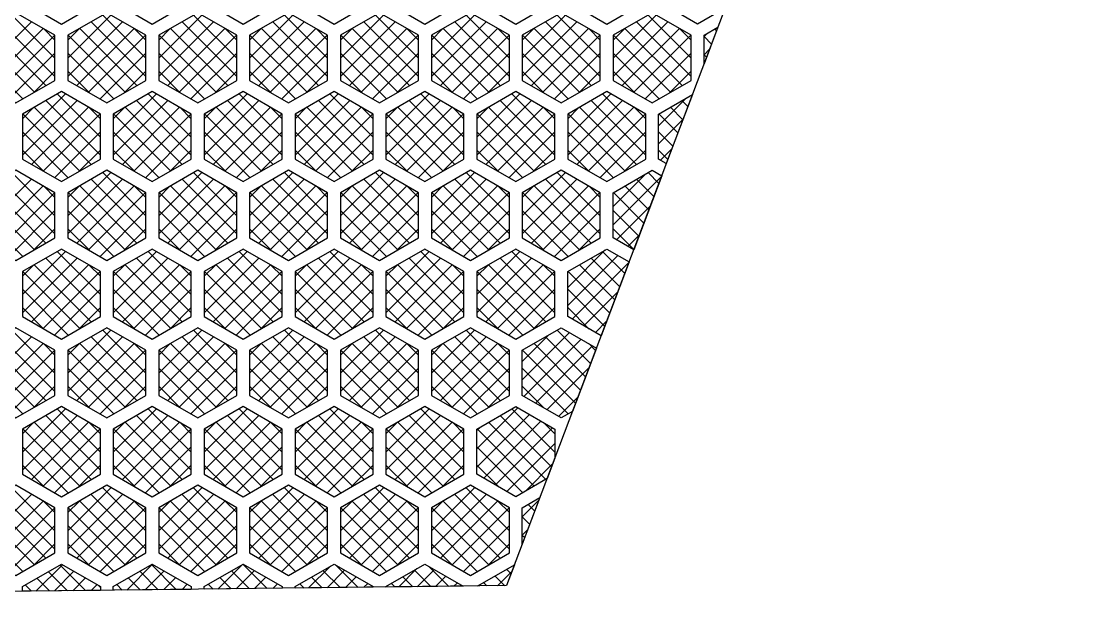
# Model space of a CAD drawing. Header units: millimetres. Extents: x -54 to 79, y -33 to 62.
# Drawn here: x -32.32 to 8.92, y -32.83 to -10.44 of the extents above; entities that cross this region are included whole.
import ezdxf

# ---------------------------------------------------------------- set-up
doc = ezdxf.new("R2010")
doc.units = ezdxf.units.MM
for name, color, linetype in [('fill', 4, 'Continuous'), ('outline', 3, 'Continuous'), ('pattern', 5, 'Continuous')]:
    doc.layers.add(name, color=color, linetype=linetype)

msp = doc.modelspace()

# ---------------------------------------------------------------- linework, layer by layer
at = {"layer": 'fill'}
for points in [[(-32.686, -10.203), (-31.011, -11.878)], [(-30.511, -11.878), (-28.836, -10.203)], [(-29.154, -10.203), (-27.479, -11.878)], [(-26.979, -11.878), (-25.304, -10.203)], [(-25.623, -10.203), (-23.948, -11.878)], [(-23.448, -11.878), (-21.773, -10.203)], [(-22.092, -10.203), (-20.417, -11.878)], [(-19.917, -11.878), (-18.242, -10.203)], [(-18.561, -10.203), (-16.886, -11.878)], [(-16.386, -11.878), (-14.711, -10.203)], [(-15.03, -10.203), (-13.355, -11.878)], [(-12.855, -11.878), (-11.18, -10.203)], [(-11.499, -10.203), (-9.824, -11.878)], [(-9.324, -11.878), (-7.649, -10.203)], [(-7.968, -10.203), (-6.293, -11.878)], [(-34.042, -12.585), (-31.918, -10.462)], [(-33.689, -12.94), (-31.47, -10.721)], [(-33.582, -10.721), (-31.363, -12.94)], [(-33.134, -10.462), (-31.011, -12.585)], [(-30.511, -12.585), (-28.387, -10.462)], [(-30.158, -12.94), (-27.939, -10.721)], [(-30.051, -10.721), (-27.832, -12.94)], [(-29.603, -10.462), (-27.479, -12.585)], [(-26.979, -12.585), (-24.856, -10.462)], [(-26.627, -12.94), (-24.408, -10.721)], [(-26.52, -10.721), (-24.301, -12.94)], [(-26.072, -10.462), (-23.948, -12.585)], [(-23.448, -12.585), (-21.325, -10.462)], [(-23.096, -12.94), (-20.877, -10.721)], [(-22.989, -10.721), (-20.77, -12.94)], [(-22.541, -10.462), (-20.417, -12.585)], [(-19.917, -12.585), (-17.794, -10.462)], [(-19.565, -12.94), (-17.346, -10.721)], [(-19.458, -10.721), (-17.239, -12.94)], [(-19.009, -10.462), (-16.886, -12.585)], [(-16.386, -12.585), (-14.263, -10.462)], [(-16.034, -12.94), (-13.815, -10.721)], [(-15.927, -10.721), (-13.708, -12.94)], [(-15.478, -10.462), (-13.355, -12.585)], [(-12.855, -12.585), (-10.732, -10.462)], [(-12.502, -12.94), (-10.284, -10.721)], [(-12.396, -10.721), (-10.177, -12.94)], [(-11.947, -10.462), (-9.824, -12.585)], [(-9.324, -12.585), (-7.201, -10.462)], [(-8.971, -12.94), (-6.752, -10.721)], [(-8.864, -10.721), (-6.646, -12.94)], [(-8.416, -10.462), (-6.293, -12.585)], [(-34.03, -10.98), (-31.811, -13.199)], [(-33.241, -13.199), (-31.022, -10.98)], [(-31.448, -10.734), (-31.011, -11.171)], [(-30.511, -11.171), (-30.073, -10.734)], [(-30.499, -10.98), (-28.28, -13.199)], [(-29.71, -13.199), (-27.491, -10.98)], [(-27.917, -10.734), (-27.479, -11.171)], [(-26.979, -11.171), (-26.542, -10.734)], [(-26.968, -10.98), (-24.749, -13.199)], [(-26.179, -13.199), (-23.96, -10.98)], [(-24.386, -10.734), (-23.948, -11.171)], [(-23.448, -11.171), (-23.011, -10.734)], [(-23.437, -10.98), (-21.218, -13.199)], [(-22.647, -13.199), (-20.429, -10.98)], [(-20.855, -10.734), (-20.417, -11.171)], [(-19.917, -11.171), (-19.48, -10.734)], [(-19.906, -10.98), (-17.687, -13.199)], [(-19.116, -13.199), (-16.897, -10.98)], [(-17.324, -10.734), (-16.886, -11.171)], [(-16.386, -11.171), (-15.949, -10.734)], [(-16.375, -10.98), (-14.156, -13.199)], [(-15.585, -13.199), (-13.366, -10.98)], [(-13.793, -10.734), (-13.355, -11.171)], [(-12.855, -11.171), (-12.418, -10.734)], [(-12.844, -10.98), (-10.625, -13.199)], [(-12.054, -13.199), (-9.835, -10.98)], [(-10.261, -10.734), (-9.824, -11.171)], [(-9.324, -11.171), (-8.887, -10.734)], [(-9.313, -10.98), (-7.094, -13.199)], [(-8.523, -13.199), (-6.304, -10.98)], [(-6.73, -10.734), (-6.293, -11.171)], [(-5.793, -11.037), (-5.674, -10.918)], [(-5.793, -11.037), (-5.502, -11.328)], [(-5.377, -10.746), (-5.307, -10.815)], [(-5.793, -11.744), (-5.577, -11.528)], [(-34.042, -11.676), (-32.26, -13.458)], [(-32.792, -13.458), (-31.011, -11.676)], [(-30.511, -11.676), (-28.729, -13.458)], [(-29.261, -13.458), (-27.479, -11.676)], [(-26.979, -11.676), (-25.198, -13.458)], [(-25.73, -13.458), (-23.948, -11.676)], [(-23.448, -11.676), (-21.666, -13.458)], [(-22.199, -13.458), (-20.417, -11.676)], [(-19.917, -11.676), (-18.135, -13.458)], [(-18.668, -13.458), (-16.886, -11.676)], [(-16.386, -11.676), (-14.604, -13.458)], [(-15.137, -13.458), (-13.355, -11.676)], [(-12.855, -11.676), (-11.073, -13.458)], [(-11.606, -13.458), (-9.824, -11.676)], [(-9.324, -11.676), (-7.542, -13.458)], [(-8.075, -13.458), (-6.293, -11.676)], [(-5.793, -11.744), (-5.696, -11.841)], [(-31.847, -13.219), (-31.011, -12.383)], [(-30.511, -12.383), (-29.674, -13.219)], [(-28.316, -13.219), (-27.479, -12.383)], [(-26.979, -12.383), (-26.143, -13.219)], [(-24.785, -13.219), (-23.948, -12.383)], [(-23.448, -12.383), (-22.612, -13.219)], [(-21.254, -13.219), (-20.417, -12.383)], [(-19.917, -12.383), (-19.081, -13.219)], [(-17.723, -13.219), (-16.886, -12.383)], [(-16.386, -12.383), (-15.55, -13.219)], [(-14.192, -13.219), (-13.355, -12.383)], [(-12.855, -12.383), (-12.019, -13.219)], [(-10.661, -13.219), (-9.824, -12.383)], [(-9.324, -12.383), (-8.487, -13.219)], [(-7.129, -13.219), (-6.293, -12.383)], [(-32.276, -14.936), (-30.601, -13.261)], [(-32.276, -15.643), (-30.153, -13.52)], [(-31.368, -13.52), (-29.245, -15.643)], [(-30.92, -13.261), (-29.245, -14.936)], [(-28.745, -14.936), (-27.07, -13.261)], [(-28.745, -15.643), (-26.622, -13.52)], [(-27.837, -13.52), (-25.714, -15.643)], [(-27.389, -13.261), (-25.714, -14.936)], [(-25.214, -14.936), (-23.539, -13.261)], [(-25.214, -15.643), (-23.091, -13.52)], [(-24.306, -13.52), (-22.183, -15.643)], [(-23.858, -13.261), (-22.183, -14.936)], [(-21.683, -14.936), (-20.008, -13.261)], [(-21.683, -15.643), (-19.56, -13.52)], [(-20.775, -13.52), (-18.652, -15.643)], [(-20.327, -13.261), (-18.652, -14.936)], [(-18.152, -14.936), (-16.477, -13.261)], [(-18.152, -15.643), (-16.028, -13.52)], [(-17.244, -13.52), (-15.121, -15.643)], [(-16.796, -13.261), (-15.121, -14.936)], [(-14.621, -14.936), (-12.946, -13.261)], [(-14.621, -15.643), (-12.497, -13.52)], [(-13.713, -13.52), (-11.59, -15.643)], [(-13.265, -13.261), (-11.59, -14.936)], [(-11.09, -14.936), (-9.415, -13.261)], [(-11.09, -15.643), (-8.966, -13.52)], [(-10.182, -13.52), (-8.058, -15.643)], [(-9.733, -13.261), (-8.058, -14.936)], [(-7.558, -14.5), (-6.481, -13.422)], [(-6.651, -13.52), (-6.419, -13.752)], [(-32.276, -14.229), (-31.839, -13.792)], [(-31.923, -15.998), (-29.705, -13.779)], [(-31.817, -13.779), (-29.598, -15.998)], [(-29.682, -13.792), (-29.245, -14.229)], [(-28.745, -14.229), (-28.308, -13.792)], [(-28.392, -15.998), (-26.173, -13.779)], [(-28.285, -13.779), (-26.067, -15.998)], [(-26.151, -13.792), (-25.714, -14.229)], [(-25.214, -14.229), (-24.776, -13.792)], [(-24.861, -15.998), (-22.642, -13.779)], [(-24.754, -13.779), (-22.535, -15.998)], [(-22.62, -13.792), (-22.183, -14.229)], [(-21.683, -14.229), (-21.245, -13.792)], [(-21.33, -15.998), (-19.111, -13.779)], [(-21.223, -13.779), (-19.004, -15.998)], [(-19.089, -13.792), (-18.652, -14.229)], [(-18.152, -14.229), (-17.714, -13.792)], [(-17.799, -15.998), (-15.58, -13.779)], [(-17.692, -13.779), (-15.473, -15.998)], [(-15.558, -13.792), (-15.121, -14.229)], [(-14.621, -14.229), (-14.183, -13.792)], [(-14.268, -15.998), (-12.049, -13.779)], [(-14.161, -13.779), (-11.942, -15.998)], [(-12.027, -13.792), (-11.59, -14.229)], [(-11.09, -14.229), (-10.652, -13.792)], [(-10.737, -15.998), (-8.518, -13.779)], [(-10.63, -13.779), (-8.411, -15.998)], [(-8.496, -13.792), (-8.058, -14.229)], [(-7.099, -13.779), (-6.614, -14.264)], [(-32.265, -14.038), (-30.046, -16.257)], [(-31.475, -16.257), (-29.256, -14.038)], [(-28.734, -14.038), (-26.515, -16.257)], [(-27.944, -16.257), (-25.725, -14.038)], [(-25.203, -14.038), (-22.984, -16.257)], [(-24.413, -16.257), (-22.194, -14.038)], [(-21.672, -14.038), (-19.453, -16.257)], [(-20.882, -16.257), (-18.663, -14.038)], [(-18.14, -14.038), (-15.922, -16.257)], [(-17.351, -16.257), (-15.132, -14.038)], [(-14.609, -14.038), (-12.39, -16.257)], [(-13.82, -16.257), (-11.601, -14.038)], [(-11.078, -14.038), (-8.859, -16.257)], [(-10.289, -16.257), (-8.07, -14.038)], [(-7.558, -15.207), (-6.612, -14.261)], [(-7.547, -14.038), (-6.808, -14.777)], [(-32.276, -14.734), (-30.494, -16.516)], [(-31.027, -16.516), (-29.245, -14.734)], [(-28.745, -14.734), (-26.963, -16.516)], [(-27.496, -16.516), (-25.714, -14.734)], [(-25.214, -14.734), (-23.432, -16.516)], [(-23.965, -16.516), (-22.183, -14.734)], [(-21.683, -14.734), (-19.901, -16.516)], [(-20.434, -16.516), (-18.652, -14.734)], [(-18.152, -14.734), (-16.37, -16.516)], [(-16.903, -16.516), (-15.121, -14.734)], [(-14.621, -14.734), (-12.839, -16.516)], [(-13.371, -16.516), (-11.59, -14.734)], [(-11.09, -14.734), (-9.308, -16.516)], [(-9.84, -16.516), (-8.058, -14.734)], [(-7.558, -14.734), (-7.002, -15.29)], [(-32.276, -15.441), (-31.44, -16.277)], [(-30.082, -16.277), (-29.245, -15.441)], [(-28.745, -15.441), (-27.908, -16.277)], [(-26.55, -16.277), (-25.714, -15.441)], [(-25.214, -15.441), (-24.377, -16.277)], [(-23.019, -16.277), (-22.183, -15.441)], [(-21.683, -15.441), (-20.846, -16.277)], [(-19.488, -16.277), (-18.652, -15.441)], [(-18.152, -15.441), (-17.315, -16.277)], [(-15.957, -16.277), (-15.121, -15.441)], [(-14.621, -15.441), (-13.784, -16.277)], [(-12.426, -16.277), (-11.59, -15.441)], [(-11.09, -15.441), (-10.253, -16.277)], [(-8.895, -16.277), (-8.058, -15.441)], [(-7.558, -15.441), (-7.196, -15.803)], [(-7.483, -15.838), (-7.043, -15.399)], [(-32.686, -16.319), (-31.011, -17.994)], [(-30.511, -17.994), (-28.836, -16.319)], [(-29.154, -16.319), (-27.479, -17.994)], [(-26.979, -17.994), (-25.304, -16.319)], [(-25.623, -16.319), (-23.948, -17.994)], [(-23.448, -17.994), (-21.773, -16.319)], [(-22.092, -16.319), (-20.417, -17.994)], [(-19.917, -17.994), (-18.242, -16.319)], [(-18.561, -16.319), (-16.886, -17.994)], [(-16.386, -17.994), (-14.711, -16.319)], [(-15.03, -16.319), (-13.355, -17.994)], [(-12.855, -17.994), (-11.18, -16.319)], [(-11.499, -16.319), (-9.824, -17.994)], [(-9.324, -17.637), (-8.058, -16.372)], [(-9.324, -18.344), (-7.448, -16.469)], [(-7.968, -16.319), (-7.55, -16.737)], [(-34.042, -18.701), (-31.918, -16.578)], [(-33.689, -19.056), (-31.47, -16.837)], [(-33.582, -16.837), (-31.363, -19.056)], [(-33.134, -16.578), (-31.011, -18.701)], [(-31.448, -16.85), (-31.011, -17.287)], [(-30.511, -18.701), (-28.387, -16.578)], [(-30.511, -17.287), (-30.073, -16.85)], [(-30.158, -19.056), (-27.939, -16.837)], [(-30.051, -16.837), (-27.832, -19.056)], [(-29.603, -16.578), (-27.479, -18.701)], [(-27.917, -16.85), (-27.479, -17.287)], [(-26.979, -18.701), (-24.856, -16.578)], [(-26.979, -17.287), (-26.542, -16.85)], [(-26.627, -19.056), (-24.408, -16.837)], [(-26.52, -16.837), (-24.301, -19.056)], [(-26.072, -16.578), (-23.948, -18.701)], [(-24.386, -16.85), (-23.948, -17.287)], [(-23.448, -18.701), (-21.325, -16.578)], [(-23.448, -17.287), (-23.011, -16.85)], [(-23.096, -19.056), (-20.877, -16.837)], [(-22.989, -16.837), (-20.77, -19.056)], [(-22.541, -16.578), (-20.417, -18.701)], [(-20.855, -16.85), (-20.417, -17.287)], [(-19.917, -18.701), (-17.794, -16.578)], [(-19.917, -17.287), (-19.48, -16.85)], [(-19.565, -19.056), (-17.346, -16.837)], [(-19.458, -16.837), (-17.239, -19.056)], [(-19.009, -16.578), (-16.886, -18.701)], [(-17.324, -16.85), (-16.886, -17.287)], [(-16.386, -18.701), (-14.263, -16.578)], [(-16.386, -17.287), (-15.949, -16.85)], [(-16.034, -19.056), (-13.815, -16.837)], [(-15.927, -16.837), (-13.708, -19.056)], [(-15.478, -16.578), (-13.355, -18.701)], [(-13.793, -16.85), (-13.355, -17.287)], [(-12.855, -18.701), (-10.732, -16.578)], [(-12.855, -17.287), (-12.418, -16.85)], [(-12.502, -19.056), (-10.284, -16.837)], [(-12.396, -16.837), (-10.177, -19.056)], [(-11.947, -16.578), (-9.824, -18.701)], [(-10.261, -16.85), (-9.824, -17.287)], [(-8.864, -16.837), (-7.938, -17.763)], [(-8.416, -16.578), (-7.744, -17.25)], [(-34.03, -17.096), (-31.811, -19.315)], [(-33.241, -19.315), (-31.022, -17.096)], [(-30.499, -17.096), (-28.28, -19.315)], [(-29.71, -19.315), (-27.491, -17.096)], [(-26.968, -17.096), (-24.749, -19.315)], [(-26.179, -19.315), (-23.96, -17.096)], [(-23.437, -17.096), (-21.218, -19.315)], [(-22.647, -19.315), (-20.429, -17.096)], [(-19.906, -17.096), (-17.687, -19.315)], [(-19.116, -19.315), (-16.897, -17.096)], [(-16.375, -17.096), (-14.156, -19.315)], [(-15.585, -19.315), (-13.366, -17.096)], [(-12.844, -17.096), (-10.625, -19.315)], [(-12.054, -19.315), (-9.835, -17.096)], [(-9.313, -17.096), (-8.132, -18.276)], [(-9.198, -18.925), (-7.879, -17.607)], [(-34.042, -17.792), (-32.26, -19.574)], [(-32.792, -19.574), (-31.011, -17.792)], [(-30.511, -17.792), (-28.729, -19.574)], [(-29.261, -19.574), (-27.479, -17.792)], [(-26.979, -17.792), (-25.198, -19.574)], [(-25.73, -19.574), (-23.948, -17.792)], [(-23.448, -17.792), (-21.666, -19.574)], [(-22.199, -19.574), (-20.417, -17.792)], [(-19.917, -17.792), (-18.135, -19.574)], [(-18.668, -19.574), (-16.886, -17.792)], [(-16.386, -17.792), (-14.604, -19.574)], [(-15.137, -19.574), (-13.355, -17.792)], [(-12.855, -17.792), (-11.073, -19.574)], [(-11.606, -19.574), (-9.824, -17.792)], [(-9.324, -17.792), (-8.327, -18.789)], [(-31.847, -19.335), (-31.011, -18.499)], [(-30.511, -18.499), (-29.674, -19.335)], [(-28.316, -19.335), (-27.479, -18.499)], [(-26.979, -18.499), (-26.143, -19.335)], [(-24.785, -19.335), (-23.948, -18.499)], [(-23.448, -18.499), (-22.612, -19.335)], [(-21.254, -19.335), (-20.417, -18.499)], [(-19.917, -18.499), (-19.081, -19.335)], [(-17.723, -19.335), (-16.886, -18.499)], [(-16.386, -18.499), (-15.55, -19.335)], [(-14.192, -19.335), (-13.355, -18.499)], [(-12.855, -18.499), (-12.019, -19.335)], [(-10.661, -19.335), (-9.824, -18.499)], [(-9.324, -18.499), (-8.521, -19.302)], [(-8.749, -19.184), (-8.31, -18.745)], [(-32.276, -21.052), (-30.601, -19.377)], [(-30.92, -19.377), (-29.245, -21.052)], [(-28.745, -21.052), (-27.07, -19.377)], [(-27.389, -19.377), (-25.714, -21.052)], [(-25.214, -21.052), (-23.539, -19.377)], [(-23.858, -19.377), (-22.183, -21.052)], [(-21.683, -21.052), (-20.008, -19.377)], [(-20.327, -19.377), (-18.652, -21.052)], [(-18.152, -21.052), (-16.477, -19.377)], [(-16.796, -19.377), (-15.121, -21.052)], [(-14.621, -21.052), (-12.946, -19.377)], [(-13.265, -19.377), (-11.59, -21.052)], [(-11.09, -20.775), (-9.636, -19.321)], [(-9.733, -19.377), (-8.875, -20.236)], [(-32.276, -21.76), (-30.153, -19.636)], [(-31.368, -19.636), (-29.245, -21.76)], [(-28.745, -21.76), (-26.622, -19.636)], [(-27.837, -19.636), (-25.714, -21.76)], [(-25.214, -21.76), (-23.091, -19.636)], [(-24.306, -19.636), (-22.183, -21.76)], [(-21.683, -21.76), (-19.56, -19.636)], [(-20.775, -19.636), (-18.652, -21.76)], [(-18.152, -21.76), (-16.028, -19.636)], [(-17.244, -19.636), (-15.121, -21.76)], [(-14.621, -21.76), (-12.497, -19.636)], [(-13.713, -19.636), (-11.59, -21.76)], [(-11.09, -21.482), (-9.142, -19.535)], [(-10.182, -19.636), (-9.069, -20.749)], [(-32.276, -20.345), (-31.839, -19.908)], [(-32.265, -20.154), (-30.046, -22.373)], [(-31.923, -22.114), (-29.705, -19.895)], [(-31.817, -19.895), (-29.598, -22.114)], [(-31.475, -22.373), (-29.256, -20.154)], [(-29.682, -19.908), (-29.245, -20.345)], [(-28.745, -20.345), (-28.308, -19.908)], [(-28.734, -20.154), (-26.515, -22.373)], [(-28.392, -22.114), (-26.173, -19.895)], [(-28.285, -19.895), (-26.067, -22.114)], [(-27.944, -22.373), (-25.725, -20.154)], [(-26.151, -19.908), (-25.714, -20.345)], [(-25.214, -20.345), (-24.776, -19.908)], [(-25.203, -20.154), (-22.984, -22.373)], [(-24.861, -22.114), (-22.642, -19.895)], [(-24.754, -19.895), (-22.535, -22.114)], [(-24.413, -22.373), (-22.194, -20.154)], [(-22.62, -19.908), (-22.183, -20.345)], [(-21.683, -20.345), (-21.245, -19.908)], [(-21.672, -20.154), (-19.453, -22.373)], [(-21.33, -22.114), (-19.111, -19.895)], [(-21.223, -19.895), (-19.004, -22.114)], [(-20.882, -22.373), (-18.663, -20.154)], [(-19.089, -19.908), (-18.652, -20.345)], [(-18.152, -20.345), (-17.714, -19.908)], [(-18.14, -20.154), (-15.922, -22.373)], [(-17.799, -22.114), (-15.58, -19.895)], [(-17.692, -19.895), (-15.473, -22.114)], [(-17.351, -22.373), (-15.132, -20.154)], [(-15.558, -19.908), (-15.121, -20.345)], [(-14.621, -20.345), (-14.183, -19.908)], [(-14.609, -20.154), (-12.39, -22.373)], [(-14.268, -22.114), (-12.049, -19.895)], [(-14.161, -19.895), (-11.942, -22.114)], [(-13.82, -22.373), (-11.601, -20.154)], [(-12.027, -19.908), (-11.59, -20.345)], [(-11.078, -20.154), (-9.457, -21.775)], [(-10.913, -22.012), (-8.715, -19.814)], [(-10.63, -19.895), (-9.263, -21.262)], [(-32.276, -20.85), (-30.494, -22.632)], [(-31.027, -22.632), (-29.245, -20.85)], [(-28.745, -20.85), (-26.963, -22.632)], [(-27.496, -22.632), (-25.714, -20.85)], [(-25.214, -20.85), (-23.432, -22.632)], [(-23.965, -22.632), (-22.183, -20.85)], [(-21.683, -20.85), (-19.901, -22.632)], [(-20.434, -22.632), (-18.652, -20.85)], [(-18.152, -20.85), (-16.37, -22.632)], [(-16.903, -22.632), (-15.121, -20.85)], [(-14.621, -20.85), (-12.839, -22.632)], [(-13.371, -22.632), (-11.59, -20.85)], [(-11.09, -20.85), (-9.651, -22.288)], [(-10.465, -22.271), (-9.146, -20.952)], [(-32.276, -21.557), (-31.44, -22.393)], [(-30.082, -22.393), (-29.245, -21.557)], [(-28.745, -21.557), (-27.908, -22.393)], [(-26.55, -22.393), (-25.714, -21.557)], [(-25.214, -21.557), (-24.377, -22.393)], [(-23.019, -22.393), (-22.183, -21.557)], [(-21.683, -21.557), (-20.846, -22.393)], [(-19.488, -22.393), (-18.652, -21.557)], [(-18.152, -21.557), (-17.315, -22.393)], [(-15.957, -22.393), (-15.121, -21.557)], [(-14.621, -21.557), (-13.784, -22.393)], [(-12.426, -22.393), (-11.59, -21.557)], [(-11.09, -21.557), (-10.253, -22.393)], [(-10.016, -22.53), (-9.577, -22.09)], [(-32.686, -22.435), (-31.011, -24.11)], [(-30.511, -24.11), (-28.836, -22.435)], [(-29.154, -22.435), (-27.479, -24.11)], [(-26.979, -24.11), (-25.304, -22.435)], [(-25.623, -22.435), (-23.948, -24.11)], [(-23.448, -24.11), (-21.773, -22.435)], [(-22.092, -22.435), (-20.417, -24.11)], [(-19.917, -24.11), (-18.242, -22.435)], [(-18.561, -22.435), (-16.886, -24.11)], [(-16.386, -24.11), (-14.711, -22.435)], [(-15.03, -22.435), (-13.355, -24.11)], [(-12.855, -24.362), (-11.021, -22.527)], [(-12.855, -23.655), (-11.823, -22.622)], [(-11.499, -22.435), (-10.199, -23.735)], [(-34.042, -24.818), (-31.918, -22.694)], [(-33.689, -25.172), (-31.47, -22.953)], [(-33.582, -22.953), (-31.363, -25.172)], [(-33.134, -22.694), (-31.011, -24.818)], [(-31.448, -22.966), (-31.011, -23.403)], [(-30.511, -24.818), (-28.387, -22.694)], [(-30.511, -23.403), (-30.073, -22.966)], [(-30.158, -25.172), (-27.939, -22.953)], [(-30.051, -22.953), (-27.832, -25.172)], [(-29.603, -22.694), (-27.479, -24.818)], [(-27.917, -22.966), (-27.479, -23.403)], [(-26.979, -24.818), (-24.856, -22.694)], [(-26.979, -23.403), (-26.542, -22.966)], [(-26.627, -25.172), (-24.408, -22.953)], [(-26.52, -22.953), (-24.301, -25.172)], [(-26.072, -22.694), (-23.948, -24.818)], [(-24.386, -22.966), (-23.948, -23.403)], [(-23.448, -24.818), (-21.325, -22.694)], [(-23.448, -23.403), (-23.011, -22.966)], [(-23.096, -25.172), (-20.877, -22.953)], [(-22.989, -22.953), (-20.77, -25.172)], [(-22.541, -22.694), (-20.417, -24.818)], [(-20.855, -22.966), (-20.417, -23.403)], [(-19.917, -24.818), (-17.794, -22.694)], [(-19.917, -23.403), (-19.48, -22.966)], [(-19.565, -25.172), (-17.346, -22.953)], [(-19.458, -22.953), (-17.239, -25.172)], [(-19.009, -22.694), (-16.886, -24.818)], [(-17.324, -22.966), (-16.886, -23.403)], [(-16.386, -24.818), (-14.263, -22.694)], [(-16.386, -23.403), (-15.949, -22.966)], [(-16.034, -25.172), (-13.815, -22.953)], [(-15.927, -22.953), (-13.708, -25.172)], [(-15.478, -22.694), (-13.355, -24.818)], [(-13.793, -22.966), (-13.355, -23.403)], [(-12.791, -25.005), (-10.572, -22.786)], [(-12.396, -22.953), (-10.588, -24.761)], [(-12.343, -25.264), (-10.124, -23.045)], [(-11.947, -22.694), (-10.394, -24.248)], [(-10.261, -22.966), (-10.005, -23.222)], [(-34.03, -23.212), (-31.811, -25.431)], [(-33.241, -25.431), (-31.022, -23.212)], [(-30.499, -23.212), (-28.28, -25.431)], [(-29.71, -25.431), (-27.491, -23.212)], [(-26.968, -23.212), (-24.749, -25.431)], [(-26.179, -25.431), (-23.96, -23.212)], [(-23.437, -23.212), (-21.218, -25.431)], [(-22.647, -25.431), (-20.429, -23.212)], [(-19.906, -23.212), (-17.687, -25.431)], [(-19.116, -25.431), (-16.897, -23.212)], [(-16.375, -23.212), (-14.156, -25.431)], [(-15.585, -25.431), (-13.366, -23.212)], [(-12.844, -23.212), (-10.782, -25.274)], [(-34.042, -23.908), (-32.26, -25.69)], [(-32.792, -25.69), (-31.011, -23.908)], [(-30.511, -23.908), (-28.729, -25.69)], [(-29.261, -25.69), (-27.479, -23.908)], [(-26.979, -23.908), (-25.198, -25.69)], [(-25.73, -25.69), (-23.948, -23.908)], [(-23.448, -23.908), (-21.666, -25.69)], [(-22.199, -25.69), (-20.417, -23.908)], [(-19.917, -23.908), (-18.135, -25.69)], [(-18.668, -25.69), (-16.886, -23.908)], [(-16.386, -23.908), (-14.604, -25.69)], [(-15.137, -25.69), (-13.355, -23.908)], [(-12.855, -23.908), (-11.073, -25.69)], [(-11.895, -25.523), (-10.256, -23.884)], [(-31.847, -25.451), (-31.011, -24.615)], [(-30.511, -24.615), (-29.674, -25.451)], [(-28.316, -25.451), (-27.479, -24.615)], [(-26.979, -24.615), (-26.143, -25.451)], [(-24.785, -25.451), (-23.948, -24.615)], [(-23.448, -24.615), (-22.612, -25.451)], [(-21.254, -25.451), (-20.417, -24.615)], [(-19.917, -24.615), (-19.081, -25.451)], [(-17.723, -25.451), (-16.886, -24.615)], [(-16.386, -24.615), (-15.55, -25.451)], [(-14.192, -25.451), (-13.355, -24.615)], [(-12.855, -24.615), (-12.019, -25.451)], [(-11.447, -25.782), (-10.687, -25.022)], [(-32.276, -27.168), (-30.601, -25.493)], [(-30.92, -25.493), (-29.245, -27.168)], [(-28.745, -27.168), (-27.07, -25.493)], [(-27.389, -25.493), (-25.714, -27.168)], [(-25.214, -27.168), (-23.539, -25.493)], [(-23.858, -25.493), (-22.183, -27.168)], [(-21.683, -27.168), (-20.008, -25.493)], [(-20.327, -25.493), (-18.652, -27.168)], [(-18.152, -27.168), (-16.477, -25.493)], [(-16.796, -25.493), (-15.121, -27.168)], [(-14.621, -27.041), (-13.026, -25.447)], [(-13.265, -25.493), (-11.59, -27.168)], [(-32.276, -27.876), (-30.153, -25.752)], [(-31.368, -25.752), (-29.245, -27.876)], [(-28.745, -27.876), (-26.622, -25.752)], [(-27.837, -25.752), (-25.714, -27.876)], [(-25.214, -27.876), (-23.091, -25.752)], [(-24.306, -25.752), (-22.183, -27.876)], [(-21.683, -27.876), (-19.56, -25.752)], [(-20.775, -25.752), (-18.652, -27.876)], [(-18.152, -27.876), (-16.028, -25.752)], [(-17.244, -25.752), (-15.121, -27.876)], [(-14.621, -27.749), (-12.578, -25.706)], [(-14.349, -28.184), (-12.13, -25.965)], [(-13.713, -25.752), (-11.718, -27.747)], [(-32.276, -26.461), (-31.839, -26.024)], [(-32.265, -26.27), (-30.046, -28.489)], [(-31.923, -28.23), (-29.705, -26.011)], [(-31.817, -26.011), (-29.598, -28.23)], [(-31.475, -28.489), (-29.256, -26.27)], [(-29.682, -26.024), (-29.245, -26.461)], [(-28.745, -26.461), (-28.308, -26.024)], [(-28.734, -26.27), (-26.515, -28.489)], [(-28.392, -28.23), (-26.173, -26.011)], [(-28.285, -26.011), (-26.067, -28.23)], [(-27.944, -28.489), (-25.725, -26.27)], [(-26.151, -26.024), (-25.714, -26.461)], [(-25.214, -26.461), (-24.776, -26.024)], [(-25.203, -26.27), (-22.984, -28.489)], [(-24.861, -28.23), (-22.642, -26.011)], [(-24.754, -26.011), (-22.535, -28.23)], [(-24.413, -28.489), (-22.194, -26.27)], [(-22.62, -26.024), (-22.183, -26.461)], [(-21.683, -26.461), (-21.245, -26.024)], [(-21.672, -26.27), (-19.453, -28.489)], [(-21.33, -28.23), (-19.111, -26.011)], [(-21.223, -26.011), (-19.004, -28.23)], [(-20.882, -28.489), (-18.663, -26.27)], [(-19.089, -26.024), (-18.652, -26.461)], [(-18.152, -26.461), (-17.714, -26.024)], [(-18.14, -26.27), (-15.922, -28.489)], [(-17.799, -28.23), (-15.58, -26.011)], [(-17.692, -26.011), (-15.473, -28.23)], [(-17.351, -28.489), (-15.132, -26.27)], [(-15.558, -26.024), (-15.121, -26.461)], [(-14.621, -26.334), (-14.484, -26.197)], [(-14.609, -26.27), (-12.39, -28.489)], [(-14.161, -26.011), (-11.942, -28.23)], [(-13.9, -28.442), (-11.681, -26.223)], [(-12.027, -26.024), (-11.59, -26.461)], [(-32.276, -26.966), (-30.494, -28.748)], [(-31.027, -28.748), (-29.245, -26.966)], [(-28.745, -26.966), (-26.963, -28.748)], [(-27.496, -28.748), (-25.714, -26.966)], [(-25.214, -26.966), (-23.432, -28.748)], [(-23.965, -28.748), (-22.183, -26.966)], [(-21.683, -26.966), (-19.901, -28.748)], [(-20.434, -28.748), (-18.652, -26.966)], [(-18.152, -26.966), (-16.37, -28.748)], [(-16.903, -28.748), (-15.121, -26.966)], [(-14.621, -26.966), (-12.839, -28.748)], [(-13.452, -28.701), (-11.59, -26.839)], [(-12.727, -28.683), (-11.675, -27.631)], [(-32.276, -27.673), (-31.44, -28.509)], [(-30.082, -28.509), (-29.245, -27.673)], [(-28.745, -27.673), (-27.908, -28.509)], [(-26.55, -28.509), (-25.714, -27.673)], [(-25.214, -27.673), (-24.377, -28.509)], [(-23.019, -28.509), (-22.183, -27.673)], [(-21.683, -27.673), (-20.846, -28.509)], [(-19.488, -28.509), (-18.652, -27.673)], [(-18.152, -27.673), (-17.315, -28.509)], [(-15.957, -28.509), (-15.121, -27.673)], [(-14.621, -27.673), (-13.784, -28.509)], [(-34.042, -30.934), (-31.918, -28.81)], [(-33.134, -28.81), (-31.011, -30.934)], [(-32.686, -28.551), (-31.011, -30.226)], [(-30.511, -30.226), (-28.836, -28.551)], [(-30.511, -30.934), (-28.387, -28.81)], [(-29.603, -28.81), (-27.479, -30.934)], [(-29.154, -28.551), (-27.479, -30.226)], [(-26.979, -30.226), (-25.304, -28.551)], [(-26.979, -30.934), (-24.856, -28.81)], [(-26.072, -28.81), (-23.948, -30.934)], [(-25.623, -28.551), (-23.948, -30.226)], [(-23.448, -30.226), (-21.773, -28.551)], [(-23.448, -30.934), (-21.325, -28.81)], [(-22.541, -28.81), (-20.417, -30.934)], [(-22.092, -28.551), (-20.417, -30.226)], [(-19.917, -30.226), (-18.242, -28.551)], [(-19.917, -30.934), (-17.794, -28.81)], [(-19.009, -28.81), (-16.886, -30.934)], [(-18.561, -28.551), (-16.886, -30.226)], [(-16.386, -30.226), (-14.711, -28.551)], [(-16.386, -30.934), (-14.263, -28.81)], [(-15.478, -28.81), (-13.355, -30.934)], [(-15.03, -28.551), (-13.355, -30.226)], [(-33.689, -31.288), (-31.47, -29.069)], [(-33.582, -29.069), (-31.363, -31.288)], [(-31.448, -29.082), (-31.011, -29.519)], [(-30.511, -29.519), (-30.073, -29.082)], [(-30.158, -31.288), (-27.939, -29.069)], [(-30.051, -29.069), (-27.832, -31.288)], [(-27.917, -29.082), (-27.479, -29.519)], [(-26.979, -29.519), (-26.542, -29.082)], [(-26.627, -31.288), (-24.408, -29.069)], [(-26.52, -29.069), (-24.301, -31.288)], [(-24.386, -29.082), (-23.948, -29.519)], [(-23.448, -29.519), (-23.011, -29.082)], [(-23.096, -31.288), (-20.877, -29.069)], [(-22.989, -29.069), (-20.77, -31.288)], [(-20.855, -29.082), (-20.417, -29.519)], [(-19.917, -29.519), (-19.48, -29.082)], [(-19.565, -31.288), (-17.346, -29.069)], [(-19.458, -29.069), (-17.239, -31.288)], [(-17.324, -29.082), (-16.886, -29.519)], [(-16.386, -29.519), (-15.949, -29.082)], [(-16.034, -31.288), (-13.815, -29.069)], [(-15.927, -29.069), (-13.708, -31.288)], [(-13.793, -29.082), (-13.355, -29.519)], [(-12.855, -29.688), (-12.209, -29.042)], [(-12.631, -29.205), (-12.37, -29.466)], [(-12.183, -28.946), (-12.175, -28.953)], [(-34.03, -29.328), (-31.811, -31.547)], [(-33.241, -31.547), (-31.022, -29.328)], [(-30.499, -29.328), (-28.28, -31.547)], [(-29.71, -31.547), (-27.491, -29.328)], [(-26.968, -29.328), (-24.749, -31.547)], [(-26.179, -31.547), (-23.96, -29.328)], [(-23.437, -29.328), (-21.218, -31.547)], [(-22.647, -31.547), (-20.429, -29.328)], [(-19.906, -29.328), (-17.687, -31.547)], [(-19.116, -31.547), (-16.897, -29.328)], [(-16.375, -29.328), (-14.156, -31.547)], [(-15.585, -31.547), (-13.366, -29.328)], [(-12.855, -29.688), (-12.564, -29.979)], [(-34.042, -30.024), (-32.26, -31.806)], [(-32.792, -31.806), (-31.011, -30.024)], [(-30.511, -30.024), (-28.729, -31.806)], [(-29.261, -31.806), (-27.479, -30.024)], [(-26.979, -30.024), (-25.198, -31.806)], [(-25.73, -31.806), (-23.948, -30.024)], [(-23.448, -30.024), (-21.666, -31.806)], [(-22.199, -31.806), (-20.417, -30.024)], [(-19.917, -30.024), (-18.135, -31.806)], [(-18.668, -31.806), (-16.886, -30.024)], [(-16.386, -30.024), (-14.604, -31.806)], [(-15.137, -31.806), (-13.355, -30.024)], [(-12.855, -30.395), (-12.64, -30.18)], [(-12.855, -30.395), (-12.758, -30.492)], [(-31.847, -31.567), (-31.011, -30.731)], [(-30.511, -30.731), (-29.674, -31.567)], [(-28.316, -31.567), (-27.479, -30.731)], [(-26.979, -30.731), (-26.143, -31.567)], [(-24.785, -31.567), (-23.948, -30.731)], [(-23.448, -30.731), (-22.612, -31.567)], [(-21.254, -31.567), (-20.417, -30.731)], [(-19.917, -30.731), (-19.081, -31.567)], [(-17.723, -31.567), (-16.886, -30.731)], [(-16.386, -30.731), (-15.55, -31.567)], [(-14.192, -31.567), (-13.355, -30.731)], [(-31.749, -32.569), (-30.721, -31.541)], [(-30.823, -31.553), (-29.83, -32.547)], [(-28.218, -32.528), (-27.216, -31.525)], [(-27.266, -31.538), (-26.299, -32.505)], [(-24.687, -32.487), (-23.744, -31.544)], [(-23.709, -31.523), (-22.768, -32.464)], [(-21.156, -32.446), (-20.31, -31.6)], [(-20.44, -32.437), (-19.757, -31.754)], [(-20.108, -31.552), (-19.236, -32.423)], [(-17.654, -32.405), (-16.945, -31.696)], [(-17.042, -31.752), (-16.404, -32.39)], [(-16.939, -32.396), (-16.271, -31.728)], [(-16.479, -31.608), (-15.705, -32.382)], [(-13.459, -31.722), (-13.288, -31.893)], [(-31.72, -32.071), (-31.228, -32.563)], [(-31.271, -31.812), (-30.529, -32.555)], [(-31.034, -32.561), (-30.272, -31.799)], [(-30.318, -32.552), (-29.824, -32.058)], [(-28.162, -32.056), (-27.697, -32.522)], [(-27.714, -31.797), (-26.998, -32.514)], [(-27.503, -32.52), (-26.767, -31.784)], [(-26.787, -32.511), (-26.319, -32.043)], [(-24.605, -32.041), (-24.165, -32.481)], [(-24.157, -31.782), (-23.467, -32.472)], [(-23.971, -32.478), (-23.262, -31.769)], [(-23.256, -32.47), (-22.814, -32.028)], [(-21.048, -32.026), (-20.634, -32.439)], [(-20.6, -31.767), (-19.935, -32.431)], [(-19.725, -32.429), (-19.309, -32.013)], [(-17.491, -32.011), (-17.103, -32.398)], [(-16.223, -32.388), (-15.822, -31.987)], [(-13.907, -31.981), (-13.531, -32.357)], [(-13.821, -32.36), (-13.248, -31.787)], [(-32.168, -32.33), (-31.927, -32.571)], [(-29.603, -32.544), (-29.376, -32.317)], [(-29.32, -32.349), (-29.245, -32.424)], [(-28.611, -32.315), (-28.396, -32.53)], [(-26.072, -32.503), (-25.871, -32.302)], [(-25.053, -32.3), (-24.864, -32.489)], [(-22.541, -32.462), (-22.366, -32.287)], [(-21.496, -32.285), (-21.333, -32.448)], [(-19.009, -32.42), (-18.861, -32.272)], [(-17.939, -32.27), (-17.802, -32.406)], [(-15.508, -32.38), (-15.374, -32.246)], [(-14.537, -32.368), (-14.479, -32.311)], [(-14.356, -32.239), (-14.23, -32.365)]]:
    msp.add_lwpolyline(points, dxfattribs=at)
at = {"layer": 'outline'}
msp.add_lwpolyline([(0.985, 29.309), (8.922, 26.687), (8.253, 24.999), (-13.464, -32.356), (-53.744, -32.825), (-53.059, -28.734), (-51.912, -24.247), (-47.988, -13.98), (-32.396, 16.646), (-27.912, 34.14)], dxfattribs=at)
at = {"layer": 'pattern'}
for points in [[(-29.245, -7.928), (-30.761, -7.053), (-32.276, -7.928), (-32.276, -9.678), (-30.761, -10.553), (-29.245, -9.678)], [(-25.714, -7.928), (-27.229, -7.053), (-28.745, -7.928), (-28.745, -9.678), (-27.229, -10.553), (-25.714, -9.678)], [(-22.183, -7.928), (-23.698, -7.053), (-25.214, -7.928), (-25.214, -9.678), (-23.698, -10.553), (-22.183, -9.678)], [(-18.652, -7.928), (-20.167, -7.053), (-21.683, -7.928), (-21.683, -9.678), (-20.167, -10.553), (-18.652, -9.678)], [(-15.121, -7.928), (-16.636, -7.053), (-18.152, -7.928), (-18.152, -9.678), (-16.636, -10.553), (-15.121, -9.678)], [(-11.59, -7.928), (-13.105, -7.053), (-14.621, -7.928), (-14.621, -9.678), (-13.105, -10.553), (-11.59, -9.678)], [(-8.058, -7.928), (-9.574, -7.053), (-11.09, -7.928), (-11.09, -9.678), (-9.574, -10.553), (-8.058, -9.678)], [(-4.975, -9.937), (-6.043, -10.553), (-7.558, -9.678), (-7.558, -7.928), (-6.043, -7.053), (-4.527, -7.928), (-4.527, -8.755)], [(-31.011, -10.986), (-32.526, -10.111), (-34.042, -10.986), (-34.042, -12.736), (-32.526, -13.611), (-31.011, -12.736)], [(-27.479, -10.986), (-28.995, -10.111), (-30.511, -10.986), (-30.511, -12.736), (-28.995, -13.611), (-27.479, -12.736)], [(-23.948, -10.986), (-25.464, -10.111), (-26.979, -10.986), (-26.979, -12.736), (-25.464, -13.611), (-23.948, -12.736)], [(-20.417, -10.986), (-21.933, -10.111), (-23.448, -10.986), (-23.448, -12.736), (-21.933, -13.611), (-20.417, -12.736)], [(-16.886, -10.986), (-18.402, -10.111), (-19.917, -10.986), (-19.917, -12.736), (-18.402, -13.611), (-16.886, -12.736)], [(-13.355, -10.986), (-14.871, -10.111), (-16.386, -10.986), (-16.386, -12.736), (-14.871, -13.611), (-13.355, -12.736)], [(-9.824, -10.986), (-11.34, -10.111), (-12.855, -10.986), (-12.855, -12.736), (-11.34, -13.611), (-9.824, -12.736)], [(-6.293, -10.986), (-7.808, -10.111), (-9.324, -10.986), (-9.324, -12.736), (-7.808, -13.611), (-6.293, -12.736)], [(-5.793, -12.097), (-5.793, -10.986), (-5.255, -10.676)], [(-29.245, -14.044), (-30.761, -13.169), (-32.276, -14.044), (-32.276, -15.794), (-30.761, -16.669), (-29.245, -15.794)], [(-25.714, -14.044), (-27.229, -13.169), (-28.745, -14.044), (-28.745, -15.794), (-27.229, -16.669), (-25.714, -15.794)], [(-22.183, -14.044), (-23.698, -13.169), (-25.214, -14.044), (-25.214, -15.794), (-23.698, -16.669), (-22.183, -15.794)], [(-18.652, -14.044), (-20.167, -13.169), (-21.683, -14.044), (-21.683, -15.794), (-20.167, -16.669), (-18.652, -15.794)], [(-15.121, -14.044), (-16.636, -13.169), (-18.152, -14.044), (-18.152, -15.794), (-16.636, -16.669), (-15.121, -15.794)], [(-11.59, -14.044), (-13.105, -13.169), (-14.621, -14.044), (-14.621, -15.794), (-13.105, -16.669), (-11.59, -15.794)], [(-8.058, -14.044), (-9.574, -13.169), (-11.09, -14.044), (-11.09, -15.794), (-9.574, -16.669), (-8.058, -15.794)], [(-7.258, -15.968), (-7.558, -15.794), (-7.558, -14.044), (-6.242, -13.285)], [(-31.011, -17.102), (-32.526, -16.227), (-34.042, -17.102), (-34.042, -18.852), (-32.526, -19.727), (-31.011, -18.852)], [(-27.479, -17.102), (-28.995, -16.227), (-30.511, -17.102), (-30.511, -18.852), (-28.995, -19.727), (-27.479, -18.852)], [(-23.948, -17.102), (-25.464, -16.227), (-26.979, -17.102), (-26.979, -18.852), (-25.464, -19.727), (-23.948, -18.852)], [(-20.417, -17.102), (-21.933, -16.227), (-23.448, -17.102), (-23.448, -18.852), (-21.933, -19.727), (-20.417, -18.852)], [(-16.886, -17.102), (-18.402, -16.227), (-19.917, -17.102), (-19.917, -18.852), (-18.402, -19.727), (-16.886, -18.852)], [(-13.355, -17.102), (-14.871, -16.227), (-16.386, -17.102), (-16.386, -18.852), (-14.871, -19.727), (-13.355, -18.852)], [(-9.824, -17.102), (-11.34, -16.227), (-12.855, -17.102), (-12.855, -18.852), (-11.34, -19.727), (-9.824, -18.852)], [(-8.525, -19.314), (-9.324, -18.852), (-9.324, -17.102), (-7.808, -16.227), (-7.438, -16.441)], [(-29.245, -20.16), (-30.761, -19.285), (-32.276, -20.16), (-32.276, -21.91), (-30.761, -22.785), (-29.245, -21.91)], [(-25.714, -20.16), (-27.229, -19.285), (-28.745, -20.16), (-28.745, -21.91), (-27.229, -22.785), (-25.714, -21.91)], [(-22.183, -20.16), (-23.698, -19.285), (-25.214, -20.16), (-25.214, -21.91), (-23.698, -22.785), (-22.183, -21.91)], [(-18.652, -20.16), (-20.167, -19.285), (-21.683, -20.16), (-21.683, -21.91), (-20.167, -22.785), (-18.652, -21.91)], [(-15.121, -20.16), (-16.636, -19.285), (-18.152, -20.16), (-18.152, -21.91), (-16.636, -22.785), (-15.121, -21.91)], [(-11.59, -20.16), (-13.105, -19.285), (-14.621, -20.16), (-14.621, -21.91), (-13.105, -22.785), (-11.59, -21.91)], [(-9.792, -22.659), (-11.09, -21.91), (-11.09, -20.16), (-9.574, -19.285), (-8.705, -19.787)], [(-31.011, -23.218), (-32.526, -22.343), (-34.042, -23.218), (-34.042, -24.968), (-32.526, -25.843), (-31.011, -24.968)], [(-27.479, -23.218), (-28.995, -22.343), (-30.511, -23.218), (-30.511, -24.968), (-28.995, -25.843), (-27.479, -24.968)], [(-23.948, -23.218), (-25.464, -22.343), (-26.979, -23.218), (-26.979, -24.968), (-25.464, -25.843), (-23.948, -24.968)], [(-20.417, -23.218), (-21.933, -22.343), (-23.448, -23.218), (-23.448, -24.968), (-21.933, -25.843), (-20.417, -24.968)], [(-16.886, -23.218), (-18.402, -22.343), (-19.917, -23.218), (-19.917, -24.968), (-18.402, -25.843), (-16.886, -24.968)], [(-13.355, -23.218), (-14.871, -22.343), (-16.386, -23.218), (-16.386, -24.968), (-14.871, -25.843), (-13.355, -24.968)], [(-10.902, -25.591), (-11.34, -25.843), (-12.855, -24.968), (-12.855, -23.218), (-11.34, -22.343), (-9.972, -23.133)], [(-29.245, -26.276), (-30.761, -25.401), (-32.276, -26.276), (-32.276, -28.026), (-30.761, -28.901), (-29.245, -28.026)], [(-25.714, -26.276), (-27.229, -25.401), (-28.745, -26.276), (-28.745, -28.026), (-27.229, -28.901), (-25.714, -28.026)], [(-22.183, -26.276), (-23.698, -25.401), (-25.214, -26.276), (-25.214, -28.026), (-23.698, -28.901), (-22.183, -28.026)], [(-18.652, -26.276), (-20.167, -25.401), (-21.683, -26.276), (-21.683, -28.026), (-20.167, -28.901), (-18.652, -28.026)], [(-15.121, -26.276), (-16.636, -25.401), (-18.152, -26.276), (-18.152, -28.026), (-16.636, -28.901), (-15.121, -28.026)], [(-11.89, -28.2), (-13.105, -28.901), (-14.621, -28.026), (-14.621, -26.276), (-13.105, -25.401), (-11.59, -26.276), (-11.59, -27.406)], [(-31.011, -29.334), (-32.526, -28.459), (-34.042, -29.334), (-34.042, -31.084), (-32.526, -31.959), (-31.011, -31.084)], [(-27.479, -29.334), (-28.995, -28.459), (-30.511, -29.334), (-30.511, -31.084), (-28.995, -31.959), (-27.479, -31.084)], [(-23.948, -29.334), (-25.464, -28.459), (-26.979, -29.334), (-26.979, -31.084), (-25.464, -31.959), (-23.948, -31.084)], [(-20.417, -29.334), (-21.933, -28.459), (-23.448, -29.334), (-23.448, -31.084), (-21.933, -31.959), (-20.417, -31.084)], [(-16.886, -29.334), (-18.402, -28.459), (-19.917, -29.334), (-19.917, -31.084), (-18.402, -31.959), (-16.886, -31.084)], [(-13.355, -29.334), (-14.871, -28.459), (-16.386, -29.334), (-16.386, -31.084), (-14.871, -31.959), (-13.355, -31.084)], [(-12.855, -30.749), (-12.855, -29.334), (-12.17, -28.939)], [(-32.276, -32.575), (-32.276, -32.392), (-30.761, -31.517), (-29.245, -32.392), (-29.245, -32.54)], [(-28.745, -32.534), (-28.745, -32.392), (-27.229, -31.517), (-25.714, -32.392), (-25.714, -32.499)], [(-25.214, -32.493), (-25.214, -32.392), (-23.698, -31.517), (-22.183, -32.392), (-22.183, -32.457)], [(-21.683, -32.452), (-21.683, -32.392), (-20.167, -31.517), (-18.652, -32.392), (-18.652, -32.416)], [(-18.152, -32.41), (-18.152, -32.392), (-16.636, -31.517), (-15.15, -32.376)], [(-13.464, -32.356), (-14.58, -32.369), (-13.158, -31.548)]]:
    msp.add_lwpolyline(points, close=True, dxfattribs=at)

doc.saveas('drawing.dxf')
